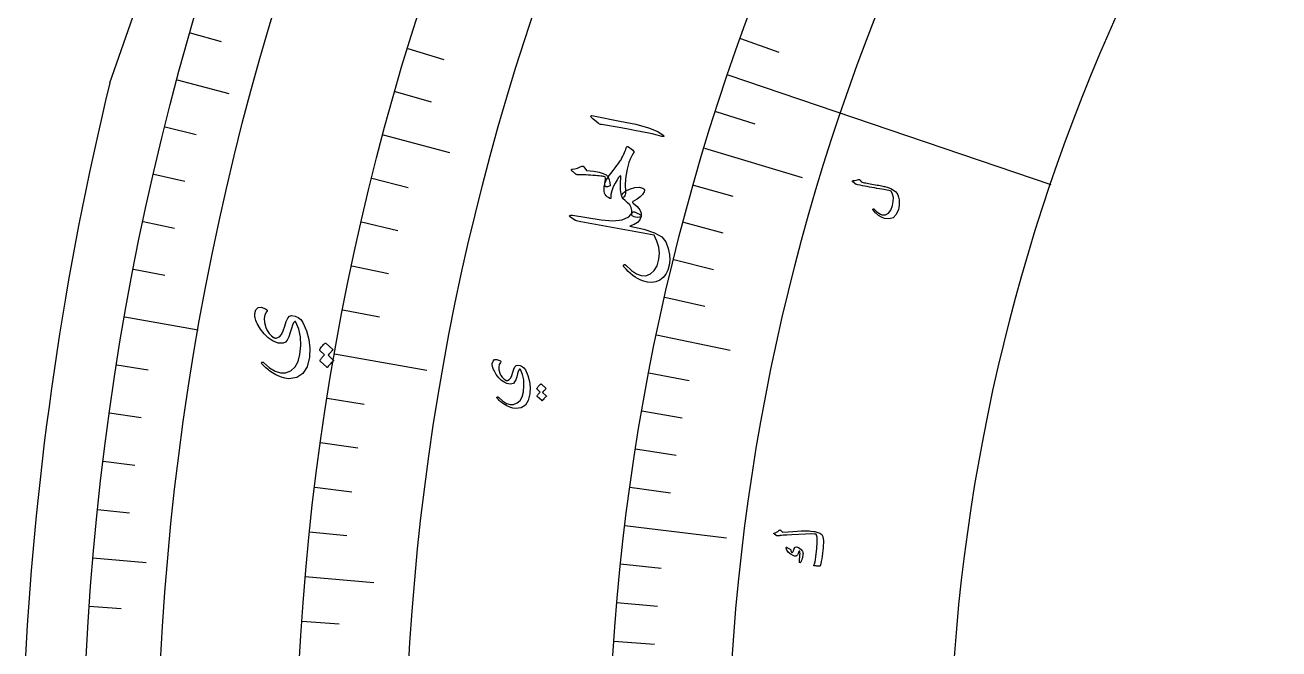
# Model space of a CAD drawing. Header units: millimetres. Extents: x -93 to 93, y -93 to 102.
# Drawn here: x -92.52 to -51.7, y 4.94 to 25.24 of the extents above; entities that cross this region are included whole.
import ezdxf

# ---------------------------------------------------------------- set-up
doc = ezdxf.new("R2010")
doc.units = ezdxf.units.MM
for name, color, linetype in [('CUT_OUTER', 1, 'Continuous'), ('ENGRAVE', 7, 'Continuous'), ('ENGRAVE_FINE', 8, 'Continuous'), ('TEXT', 5, 'Continuous')]:
    doc.layers.add(name, color=color, linetype=linetype)

msp = doc.modelspace()

# ---------------------------------------------------------------- linework, layer by layer
at = {"layer": 'CUT_OUTER'}
msp.add_lwpolyline([(-89.7564, 23.3626), (-88.3974, 27.2413), (-88.3506, 27.394)], dxfattribs=at)
msp.add_arc((10.7066, -0.9721), 103.3683, 166.383734, 176.957831, dxfattribs=at)
at = {"layer": 'ENGRAVE'}
for points in [[(-87.5612, 23.4619), (-85.8859, 23.0131)], [(-69.6408, 23.6204), (-59.129, 20.0551)], [(-80.8601, 21.6664), (-78.6978, 21.087)], [(-70.4047, 21.2353), (-67.2166, 20.2737)], [(-89.2728, 15.7412), (-86.8816, 15.3196)], [(-71.9581, 15.159), (-69.5686, 14.6556)], [(-82.4407, 14.5365), (-79.4346, 14.0065)], [(-72.9902, 8.9549), (-69.685, 8.5494)], [(-90.305, 7.9007), (-88.5773, 7.7495)], [(-83.3939, 7.296), (-81.164, 7.1009)]]:
    msp.add_lwpolyline(points, dxfattribs=at)
for radius in [90.65, 90.65, 88.2219, 83.7125, 83.7125, 80.1513, 73.5375, 73.5375, 69.6525, 62.4375, 62.4375]:
    msp.add_circle((0, 0), radius, dxfattribs=at)
at = {"layer": 'ENGRAVE_FINE'}
for points in [[(-87.1384, 24.9865), (-86.1381, 24.6997)], [(-69.2288, 24.8019), (-67.9749, 24.3527)], [(-80.0547, 24.4752), (-78.887, 24.1182)], [(-80.4696, 23.0743), (-79.2959, 22.7377)], [(-70.0328, 22.4314), (-68.7643, 22.0251)], [(-87.9573, 21.9302), (-86.9476, 21.6785)], [(-88.3266, 20.3918), (-87.3127, 20.1577)], [(-81.2259, 20.2519), (-80.0411, 19.9565)], [(-70.7564, 20.0323), (-69.4748, 19.6695)], [(-88.6691, 18.8472), (-87.6512, 18.6308)], [(-81.567, 18.8312), (-80.3772, 18.5565)], [(-71.0877, 18.8229), (-69.8001, 18.4819)], [(-71.3985, 17.6073), (-70.1053, 17.2883)], [(-88.9845, 17.2968), (-87.963, 17.0983)], [(-81.8832, 17.4048), (-80.6889, 17.1509)], [(-71.6887, 16.3858), (-70.3902, 16.089)], [(-82.1745, 15.9731), (-80.9759, 15.7401)], [(-89.5339, 14.1808), (-88.5061, 14.018)], [(-72.2067, 13.927), (-70.8988, 13.6747)], [(-82.6819, 13.0955), (-81.4759, 12.9045)], [(-72.4343, 12.6902), (-71.1222, 12.4604)], [(-89.7678, 12.616), (-88.7373, 12.4712)], [(-82.8978, 11.6505), (-81.6887, 11.4806)], [(-72.6408, 11.4491), (-71.325, 11.2417)], [(-89.9743, 11.0475), (-88.9414, 10.9206)], [(-72.8261, 10.2039), (-71.507, 10.019)], [(-83.0885, 10.202), (-81.8766, 10.0532)], [(-90.1534, 9.4755), (-89.1185, 9.3667)], [(-83.2539, 8.7503), (-82.0396, 8.6227)], [(-73.133, 7.7027), (-71.8083, 7.5632)], [(-90.4292, 6.3234), (-89.3911, 6.2508)], [(-73.2543, 6.4474), (-71.9274, 6.3307)], [(-83.5086, 5.8395), (-82.2906, 5.7543)], [(-73.3542, 5.1896), (-72.0255, 5.0956)]]:
    msp.add_lwpolyline(points, dxfattribs=at)
at = {"layer": 'TEXT'}
for points in [[(-74.0363, 22.1931), (-74.0893, 22.2452), (-74.1033, 22.2786), (-74.0786, 22.2932), (-74.0149, 22.289), (-73.1581, 22.1172), (-72.6328, 22.0094), (-72.2215, 21.8961), (-71.9238, 21.778), (-71.7397, 21.6553), (-71.7265, 21.6392), (-71.7206, 21.6266), (-71.7219, 21.6176), (-71.7305, 21.6121), (-71.7423, 21.6092), (-71.7565, 21.6089), (-71.7732, 21.6112), (-71.7924, 21.616), (-71.9396, 21.6604), (-72.0978, 21.7006), (-72.2671, 21.7367), (-72.4472, 21.7687), (-72.4941, 21.7779), (-72.621, 21.8013), (-72.8279, 21.839), (-73.115, 21.8907), (-73.7535, 21.9988), (-73.7867, 22.0068), (-73.8164, 22.0176), (-73.8425, 22.031), (-73.865, 22.0472)], [(-73.4762, 19.5973), (-73.5255, 19.6227), (-73.5681, 19.6523), (-73.604, 19.6862), (-73.6333, 19.7244), (-73.6552, 19.7741), (-73.6672, 19.8346), (-73.6693, 19.906), (-73.6615, 19.9882), (-73.6536, 20.032), (-73.6432, 20.0742), (-73.6301, 20.1148), (-73.6145, 20.1538), (-73.5968, 20.1912), (-73.5774, 20.2272), (-73.5562, 20.2618), (-73.5334, 20.295), (-73.4487, 20.4058), (-73.3733, 20.5048), (-73.3073, 20.5921), (-73.2506, 20.6677), (-73.2032, 20.732), (-73.1652, 20.7852), (-73.1365, 20.8273), (-73.1171, 20.8584), (-73.086, 20.9189), (-73.0571, 20.9777), (-73.0305, 21.0349), (-73.0062, 21.0903), (-72.9839, 21.1434), (-72.9635, 21.1932), (-72.9448, 21.2398), (-72.928, 21.2832), (-72.924, 21.2897), (-72.9171, 21.2921), (-72.9072, 21.2904), (-72.8943, 21.2846), (-72.8403, 21.2528), (-72.7904, 21.2162), (-72.7446, 21.1748), (-72.703, 21.1287), (-72.699, 21.1212), (-72.6974, 21.1131), (-72.6983, 21.1044), (-72.7017, 21.0949), (-72.7277, 21.048), (-72.752, 21.0026), (-72.7747, 20.9588), (-72.7958, 20.9166), (-72.8149, 20.8761), (-72.8318, 20.8376), (-72.8465, 20.8009), (-72.8591, 20.7662), (-72.922, 20.554), (-72.9619, 20.3228), (-72.9785, 20.073), (-72.9718, 19.8047), (-72.9718, 19.7587), (-72.9787, 19.7182), (-72.9922, 19.6832), (-73.0126, 19.6538), (-73.0353, 19.6341), (-73.0561, 19.6287), (-73.0749, 19.6374), (-73.0917, 19.6603), (-73.1157, 19.7426), (-73.1294, 19.8779), (-73.1325, 20.0664), (-73.1245, 20.308), (-73.1254, 20.3179), (-73.1271, 20.3253), (-73.1294, 20.3301), (-73.1325, 20.3324), (-73.1569, 20.3198), (-73.1952, 20.2757), (-73.2471, 20.2003), (-73.3126, 20.0933), (-73.3769, 19.9701), (-73.4206, 19.8487), (-73.4439, 19.7292), (-73.4467, 19.6116), (-73.4471, 19.6006), (-73.4521, 19.5945), (-73.4618, 19.5934), (-73.4762, 19.5973)], [(-74.653, 20.4418), (-74.6659, 20.4526), (-74.6778, 20.4623), (-74.6885, 20.471), (-74.6981, 20.4787), (-74.7064, 20.4854), (-74.7132, 20.4909), (-74.7184, 20.4953), (-74.7222, 20.4985), (-74.7281, 20.5063), (-74.7316, 20.5143), (-74.7328, 20.5227), (-74.7316, 20.5313), (-74.7283, 20.5391), (-74.7232, 20.5451), (-74.7163, 20.5491), (-74.7077, 20.5512), (-74.62, 20.5638), (-74.5385, 20.5838), (-74.4633, 20.611), (-74.3943, 20.6455), (-74.377, 20.6521), (-74.3605, 20.6512), (-74.3445, 20.643), (-74.3293, 20.6275), (-74.2371, 20.508), (-74.005, 20.4814), (-73.8296, 20.4512), (-73.6942, 20.413), (-73.5987, 20.3668), (-73.5432, 20.3126), (-73.5212, 20.2664), (-73.5016, 20.1999), (-73.4841, 20.1132), (-73.4689, 20.0063), (-73.5551, 19.9727), (-73.6122, 19.9766), (-73.6403, 20.0181), (-73.6392, 20.0973), (-73.6316, 20.1554), (-73.6272, 20.2084), (-73.626, 20.2562), (-73.6281, 20.2988), (-73.6432, 20.3038), (-73.6654, 20.3087), (-73.6949, 20.3134), (-73.7315, 20.318), (-73.7754, 20.3228), (-73.8268, 20.328), (-73.8857, 20.3336), (-73.952, 20.3396), (-74.0338, 20.3472), (-74.1106, 20.3537), (-74.1825, 20.359), (-74.2493, 20.3632), (-74.3115, 20.366), (-74.3692, 20.3674), (-74.4225, 20.3673), (-74.4714, 20.3658), (-74.5101, 20.3655), (-74.5407, 20.3678), (-74.5634, 20.3726), (-74.5779, 20.3798), (-74.5902, 20.3914), (-74.6068, 20.4056), (-74.6277, 20.4224), (-74.653, 20.4418)], [(-65.5757, 20.1372), (-65.5808, 20.1426), (-65.5837, 20.1485), (-65.5846, 20.1549), (-65.5835, 20.1618), (-65.5803, 20.1681), (-65.5752, 20.1726), (-65.5682, 20.1755), (-65.5593, 20.1766), (-65.5077, 20.1814), (-65.4619, 20.1894), (-65.422, 20.2005), (-65.3879, 20.2148), (-65.3761, 20.2185), (-65.3643, 20.2169), (-65.3525, 20.2101), (-65.3407, 20.198), (-65.3353, 20.1909), (-65.3302, 20.1842), (-65.3252, 20.1778), (-65.3203, 20.1717), (-65.3158, 20.166), (-65.3117, 20.1608), (-65.308, 20.1559), (-65.3047, 20.1514), (-65.2987, 20.1437), (-65.2906, 20.1371), (-65.2806, 20.1315), (-65.2686, 20.127), (-65.2333, 20.1187), (-65.1948, 20.1103), (-65.1528, 20.1016), (-65.1075, 20.0928), (-65.0589, 20.0836), (-65.0071, 20.0739), (-64.9519, 20.0638), (-64.8935, 20.0531), (-64.835, 20.0434), (-64.7801, 20.0338), (-64.7288, 20.0243), (-64.6812, 20.015), (-64.6371, 20.0059), (-64.5963, 19.9972), (-64.5588, 19.9888), (-64.5246, 19.9807), (-64.4246, 19.9527), (-64.3332, 19.9155), (-64.2504, 19.8693), (-64.176, 19.814), (-64.1358, 19.7702), (-64.1042, 19.7119), (-64.081, 19.6392), (-64.0663, 19.5521), (-64.0599, 19.4607), (-64.0611, 19.3771), (-64.0699, 19.3013), (-64.0865, 19.2332), (-64.1598, 19.0724), (-64.2593, 18.9709), (-64.3852, 18.929), (-64.5376, 18.9466), (-64.6431, 18.9871), (-64.7406, 19.0466), (-64.83, 19.125), (-64.9114, 19.2225), (-64.9157, 19.2294), (-64.9177, 19.2358), (-64.9174, 19.2419), (-64.9148, 19.2476), (-64.9106, 19.2531), (-64.906, 19.257), (-64.9012, 19.2591), (-64.896, 19.2595), (-64.8888, 19.2587), (-64.8822, 19.2565), (-64.8764, 19.2528), (-64.8712, 19.2477), (-64.7953, 19.1752), (-64.7285, 19.1209), (-64.6706, 19.0849), (-64.6219, 19.0671), (-64.505, 19.0689), (-64.4089, 19.1187), (-64.3336, 19.2166), (-64.2788, 19.3626), (-64.2528, 19.5013), (-64.2519, 19.6256), (-64.2762, 19.7358), (-64.3257, 19.8319), (-64.3611, 19.841), (-64.4026, 19.8509), (-64.4504, 19.8615), (-64.5044, 19.8727), (-64.5647, 19.8845), (-64.6316, 19.8968), (-64.7051, 19.9096), (-64.785, 19.9229), (-64.8673, 19.9375), (-64.9481, 19.9522), (-65.0276, 19.9669), (-65.1056, 19.9818), (-65.1822, 19.9969), (-65.2574, 20.0123), (-65.3311, 20.0282), (-65.4032, 20.0443), (-65.4736, 20.057), (-65.4812, 20.0598), (-65.4881, 20.0631), (-65.4943, 20.0671), (-65.4997, 20.0717)], [(-73.0974, 19.6803), (-73.0806, 19.7255), (-73.0518, 19.7674), (-73.011, 19.8061), (-72.9581, 19.8415), (-72.8083, 19.9151), (-72.6658, 19.9546), (-72.5308, 19.9601), (-72.4033, 19.9319), (-72.3695, 19.9132), (-72.3519, 19.8876), (-72.3505, 19.855), (-72.3653, 19.8154), (-72.4201, 19.726), (-72.4962, 19.6454), (-72.5938, 19.5737), (-72.7127, 19.5108), (-72.7364, 19.4961), (-72.7451, 19.4792), (-72.7387, 19.4601), (-72.7173, 19.4388), (-72.59, 19.3331), (-72.5046, 19.2269), (-72.461, 19.1201), (-72.4592, 19.0127), (-72.4649, 19.0033), (-72.4766, 18.9954), (-72.4943, 18.9892), (-72.518, 18.9845), (-72.5853, 18.9816), (-72.6441, 18.9865), (-72.6944, 18.9992), (-72.7363, 19.0197), (-72.7511, 19.0332), (-72.7614, 19.05), (-72.7671, 19.0702), (-72.7683, 19.0938), (-72.7677, 19.2031), (-72.7901, 19.2998), (-72.8355, 19.384), (-72.9039, 19.4556), (-72.984, 19.525), (-73.0429, 19.5856), (-73.0807, 19.6373), (-73.0974, 19.6803)], [(-73.764, 18.9038), (-73.3784, 18.8705), (-73.079, 18.9013), (-72.8654, 18.9961), (-72.7375, 19.1552), (-72.7173, 19.1622), (-72.6819, 19.157), (-72.6314, 19.1396), (-72.5658, 19.11), (-72.5147, 19.0842), (-72.4798, 19.06), (-72.461, 19.0373), (-72.4583, 19.0161), (-72.5059, 18.9044), (-72.5843, 18.8143), (-72.6938, 18.7456), (-72.8342, 18.6984), (-72.3739, 18.5995), (-72.025, 18.4807), (-71.7872, 18.3427), (-71.6605, 18.1855), (-71.5837, 17.9683), (-71.5391, 17.7687), (-71.5268, 17.5865), (-71.5469, 17.4213), (-71.5946, 17.2631), (-71.662, 17.1296), (-71.7493, 17.0206), (-71.8566, 16.9362), (-71.9795, 16.8807), (-72.1138, 16.8583), (-72.2593, 16.8693), (-72.4162, 16.9138), (-72.4974, 16.9486), (-72.5772, 16.9896), (-72.6555, 17.0368), (-72.7323, 17.0903), (-72.8075, 17.1503), (-72.8812, 17.217), (-72.9532, 17.2905), (-73.0236, 17.3707), (-73.0305, 17.3819), (-73.0346, 17.3933), (-73.0359, 17.4049), (-73.0345, 17.4168), (-73.0309, 17.4262), (-73.025, 17.4336), (-73.0168, 17.4391), (-73.0064, 17.4427), (-72.9946, 17.4433), (-72.9825, 17.4397), (-72.9699, 17.432), (-72.957, 17.4201), (-72.7801, 17.2539), (-72.6133, 17.1425), (-72.4568, 17.0856), (-72.3109, 17.0828), (-72.156, 17.1386), (-72.0337, 17.247), (-71.9435, 17.408), (-71.8853, 17.6218), (-71.8694, 17.8199), (-71.8901, 18.0156), (-71.9476, 18.2093), (-72.0417, 18.4011), (-74.4238, 18.8309), (-74.4806, 18.8413), (-74.5281, 18.8526), (-74.5663, 18.8648), (-74.595, 18.8779), (-74.7846, 18.997), (-74.7958, 19.0269), (-74.785, 19.0457), (-74.7524, 19.0533), (-74.6979, 19.0497)], [(-84.6523, 15.9111), (-84.7078, 15.8109), (-84.7314, 15.692), (-84.723, 15.5544), (-84.6825, 15.3982), (-84.6354, 15.2954), (-84.573, 15.2057), (-84.4955, 15.1291), (-84.4029, 15.0656), (-84.3836, 15.0575), (-84.3627, 15.0534), (-84.3402, 15.0532), (-84.3162, 15.0569), (-84.2365, 15.0965), (-84.1678, 15.1743), (-84.1099, 15.2903), (-84.0626, 15.4445), (-84.0172, 15.597), (-83.966, 15.7042), (-83.9091, 15.7663), (-83.8466, 15.7833), (-83.7261, 15.7638), (-83.6238, 15.7203), (-83.5396, 15.6529), (-83.4733, 15.5616), (-83.3511, 15.2889), (-83.2748, 15.0091), (-83.2444, 14.7219), (-83.2597, 14.4269), (-83.336, 14.1152), (-83.4721, 13.895), (-83.6687, 13.7662), (-83.9263, 13.7288), (-84.0615, 13.7463), (-84.2043, 13.7895), (-84.3547, 13.8584), (-84.5126, 13.9532), (-84.5557, 13.9843), (-84.5971, 14.0158), (-84.6367, 14.0477), (-84.6746, 14.0799), (-84.7108, 14.1128), (-84.7456, 14.1464), (-84.779, 14.181), (-84.811, 14.2164), (-84.8236, 14.2346), (-84.8275, 14.2497), (-84.8225, 14.2616), (-84.8087, 14.2703), (-84.7929, 14.2738), (-84.7778, 14.2728), (-84.7635, 14.2672), (-84.75, 14.2571), (-84.5543, 14.0849), (-84.3706, 13.972), (-84.1992, 13.9179), (-84.0401, 13.9223), (-83.8618, 13.9914), (-83.7237, 14.1129), (-83.6255, 14.287), (-83.5669, 14.5137), (-83.5389, 14.8124), (-83.5525, 15.0885), (-83.608, 15.3425), (-83.7055, 15.5745), (-83.7147, 15.5891), (-83.7253, 15.5959), (-83.7374, 15.595), (-83.7509, 15.5863), (-83.7804, 15.5465), (-83.8125, 15.4737), (-83.8473, 15.3681), (-83.8844, 15.2295), (-83.928, 15.0895), (-83.9809, 14.9861), (-84.0432, 14.9193), (-84.1152, 14.8892), (-84.1945, 14.8834), (-84.275, 14.8921), (-84.3568, 14.9155), (-84.4398, 14.9535), (-84.5977, 15.0573), (-84.7367, 15.1874), (-84.8569, 15.3439), (-84.958, 15.527), (-84.9811, 15.575), (-85.0002, 15.6211), (-85.0155, 15.6652), (-85.0268, 15.7073), (-85.0345, 15.7473), (-85.0388, 15.7849), (-85.0397, 15.8202), (-85.0371, 15.8531), (-85.0018, 15.9772), (-84.9324, 16.0442), (-84.8291, 16.0542), (-84.692, 16.0074), (-84.6569, 15.9849), (-84.6386, 15.9614), (-84.637, 15.9368), (-84.6523, 15.9111)], [(-82.9219, 14.6513), (-82.9253, 14.6561), (-82.9268, 14.6622), (-82.9263, 14.6696), (-82.9239, 14.6784), (-82.9062, 14.708), (-82.8873, 14.7364), (-82.8674, 14.7636), (-82.8465, 14.7895), (-82.8242, 14.8143), (-82.8004, 14.8383), (-82.7751, 14.8613), (-82.7482, 14.8834), (-82.7405, 14.8872), (-82.7329, 14.8881), (-82.7254, 14.8861), (-82.718, 14.8813), (-82.4956, 14.6821), (-82.4931, 14.6773), (-82.4942, 14.6711), (-82.4989, 14.6634), (-82.5073, 14.6543), (-82.5146, 14.6484), (-82.525, 14.6384), (-82.5384, 14.6244), (-82.5549, 14.6064), (-82.5746, 14.5842), (-82.5978, 14.5576), (-82.6246, 14.5266), (-82.6549, 14.4913), (-82.482, 14.3352), (-82.477, 14.3285), (-82.4768, 14.321), (-82.4814, 14.3127), (-82.4908, 14.3036), (-82.499, 14.2957), (-82.5113, 14.2832), (-82.5279, 14.266), (-82.5486, 14.2441), (-82.5736, 14.2171), (-82.6029, 14.1847), (-82.6365, 14.1468), (-82.6745, 14.1034), (-82.6803, 14.0992), (-82.6856, 14.0978), (-82.6904, 14.0992), (-82.6948, 14.1035), (-82.9081, 14.3028), (-82.9116, 14.3075), (-82.9131, 14.3136), (-82.9126, 14.321), (-82.9103, 14.3298), (-82.8966, 14.3553), (-82.8817, 14.3797), (-82.8654, 14.4031), (-82.8479, 14.4254), (-82.8292, 14.4466), (-82.8097, 14.4669), (-82.7892, 14.4862), (-82.7679, 14.5045)], [(-77.0418, 14.2608), (-77.0798, 14.1919), (-77.0958, 14.1102), (-77.0899, 14.0157), (-77.0619, 13.9085), (-77.0294, 13.8379), (-76.9864, 13.7762), (-76.9331, 13.7237), (-76.8694, 13.6801), (-76.8561, 13.6745), (-76.8417, 13.6716), (-76.8263, 13.6715), (-76.8098, 13.6741), (-76.755, 13.7014), (-76.7078, 13.7549), (-76.6681, 13.8348), (-76.6357, 13.941), (-76.6047, 14.0459), (-76.5696, 14.1198), (-76.5306, 14.1627), (-76.4877, 14.1745), (-76.4048, 14.1614), (-76.3344, 14.1316), (-76.2764, 14.0853), (-76.2307, 14.0226), (-76.1464, 13.8348), (-76.0938, 13.6419), (-76.0729, 13.4438), (-76.0836, 13.2403), (-76.1365, 13.0252), (-76.2304, 12.8735), (-76.3659, 12.7849), (-76.5431, 12.7596), (-76.6359, 12.7719), (-76.734, 12.8019), (-76.8373, 12.8496), (-76.9457, 12.9151), (-76.9753, 12.9366), (-77.0037, 12.9584), (-77.0308, 12.9803), (-77.0568, 13.0026), (-77.0817, 13.0252), (-77.1056, 13.0484), (-77.1285, 13.0722), (-77.1504, 13.0965), (-77.1591, 13.1091), (-77.1617, 13.1195), (-77.1582, 13.1276), (-77.1488, 13.1336), (-77.1379, 13.136), (-77.1275, 13.1353), (-77.1177, 13.1314), (-77.1084, 13.1244), (-76.9741, 13.0058), (-76.848, 12.9278), (-76.7303, 12.8903), (-76.6209, 12.8931), (-76.4982, 12.9404), (-76.403, 13.024), (-76.3352, 13.1439), (-76.2947, 13.3002), (-76.2753, 13.5061), (-76.2847, 13.6964), (-76.323, 13.8714), (-76.3903, 14.031), (-76.3967, 14.041), (-76.404, 14.0457), (-76.4123, 14.0451), (-76.4216, 14.0391), (-76.4418, 14.0116), (-76.4638, 13.9614), (-76.4876, 13.8886), (-76.513, 13.7932), (-76.5429, 13.6967), (-76.5792, 13.6255), (-76.6221, 13.5795), (-76.6716, 13.5588), (-76.7261, 13.5548), (-76.7815, 13.5608), (-76.8377, 13.5768), (-76.8947, 13.6029), (-77.0033, 13.6743), (-77.099, 13.7636), (-77.1817, 13.8711), (-77.2514, 13.9967), (-77.2673, 14.0296), (-77.2805, 14.0612), (-77.2911, 14.0915), (-77.2989, 14.1204), (-77.3043, 14.1478), (-77.3073, 14.1736), (-77.308, 14.1978), (-77.3063, 14.2204), (-77.2823, 14.3056), (-77.2347, 14.3517), (-77.1637, 14.3588), (-77.0693, 14.3269), (-77.0451, 14.3115), (-77.0325, 14.2954), (-77.0314, 14.2785), (-77.0418, 14.2608)], [(-75.8512, 13.3953), (-75.8535, 13.3986), (-75.8545, 13.4028), (-75.8542, 13.4079), (-75.8525, 13.414), (-75.8403, 13.4344), (-75.8274, 13.4541), (-75.8137, 13.4728), (-75.7992, 13.4908), (-75.7839, 13.508), (-75.7676, 13.5245), (-75.7501, 13.5404), (-75.7316, 13.5557), (-75.7264, 13.5584), (-75.7211, 13.559), (-75.716, 13.5577), (-75.7109, 13.5543), (-75.558, 13.4169), (-75.5563, 13.4136), (-75.557, 13.4093), (-75.5603, 13.404), (-75.5661, 13.3977), (-75.5711, 13.3936), (-75.5783, 13.3867), (-75.5875, 13.377), (-75.5988, 13.3645), (-75.6124, 13.3491), (-75.6284, 13.3307), (-75.6468, 13.3093), (-75.6677, 13.2849), (-75.5489, 13.177), (-75.5455, 13.1724), (-75.5454, 13.1672), (-75.5486, 13.1615), (-75.555, 13.1552), (-75.5607, 13.1497), (-75.5692, 13.141), (-75.5806, 13.1291), (-75.5949, 13.114), (-75.6121, 13.0954), (-75.6323, 13.073), (-75.6555, 13.0468), (-75.6816, 13.0167), (-75.6856, 13.0138), (-75.6893, 13.0129), (-75.6926, 13.0139), (-75.6956, 13.0168), (-75.842, 13.1546), (-75.8443, 13.1579), (-75.8454, 13.1621), (-75.8451, 13.1672), (-75.8434, 13.1732), (-75.834, 13.1908), (-75.8237, 13.2077), (-75.8125, 13.2239), (-75.8004, 13.2393), (-75.7876, 13.254), (-75.7741, 13.268), (-75.7601, 13.2813), (-75.7454, 13.2939)], [(-68.123, 8.7082), (-68.0993, 8.7172), (-68.0767, 8.7269), (-68.0552, 8.7373), (-68.0347, 8.7483), (-68.0154, 8.7602), (-67.9971, 8.7729), (-67.9798, 8.7866), (-67.9637, 8.8013), (-67.9549, 8.8066), (-67.9455, 8.8075), (-67.9353, 8.804), (-67.9243, 8.7962), (-67.867, 8.7503), (-67.8608, 8.7457), (-67.8554, 8.7424), (-67.851, 8.7402), (-67.8474, 8.7392), (-67.675, 8.752), (-67.5193, 8.7623), (-67.3804, 8.7702), (-67.2582, 8.7756), (-67.153, 8.7785), (-67.0648, 8.7789), (-66.9937, 8.7767), (-66.9396, 8.772), (-66.8381, 8.7587), (-66.8062, 8.7526), (-66.7743, 8.7451), (-66.7425, 8.7359), (-66.7108, 8.7252), (-66.6792, 8.7128), (-66.6477, 8.6986), (-66.6163, 8.6825), (-66.5849, 8.6647), (-66.5439, 8.5962), (-66.5282, 8.4551), (-66.5372, 8.2414), (-66.5704, 7.955), (-66.5841, 7.8659), (-66.599, 7.7837), (-66.6151, 7.7085), (-66.6325, 7.6402), (-66.6359, 7.6342), (-66.6405, 7.6301), (-66.6461, 7.628), (-66.6528, 7.6279), (-66.6848, 7.6296), (-66.7139, 7.6314), (-66.7401, 7.6333), (-66.7634, 7.6353), (-66.784, 7.6373), (-66.8023, 7.6395), (-66.8182, 7.6417), (-66.8317, 7.6441), (-66.8393, 7.6459), (-66.8433, 7.6491), (-66.8437, 7.6538), (-66.8405, 7.6598), (-66.8202, 7.7065), (-66.8023, 7.7676), (-66.7865, 7.8431), (-66.7728, 7.933), (-66.7404, 8.2025), (-66.727, 8.4148), (-66.7332, 8.5701), (-66.7593, 8.6684), (-66.8223, 8.6765), (-66.9386, 8.6785), (-67.108, 8.6745), (-67.3306, 8.6642), (-67.5537, 8.6518), (-67.7225, 8.6416), (-67.8371, 8.6336), (-67.8974, 8.6281), (-67.914, 8.6261), (-67.9295, 8.6241), (-67.9439, 8.6224), (-67.9573, 8.6207), (-67.9695, 8.6192), (-67.9803, 8.6178), (-67.9898, 8.6164), (-67.998, 8.6152), (-68.0157, 8.6137), (-68.0322, 8.6152), (-68.0476, 8.6199), (-68.0617, 8.6275), (-68.1354, 8.6776), (-68.1403, 8.6816), (-68.1433, 8.6856), (-68.1445, 8.6896), (-68.1438, 8.6937), (-68.1405, 8.6984), (-68.1359, 8.7024), (-68.1301, 8.7056), (-68.123, 8.7082)], [(-67.7447, 8.2315), (-67.7437, 8.2354), (-67.7417, 8.2386), (-67.7387, 8.2412), (-67.7348, 8.2431), (-67.7315, 8.2435), (-67.728, 8.2433), (-67.7242, 8.2426), (-67.7203, 8.2413), (-67.6158, 8.184), (-67.6053, 8.1773), (-67.5974, 8.1706), (-67.5921, 8.164), (-67.5895, 8.1574), (-67.5853, 8.1302), (-67.5783, 8.1067), (-67.5684, 8.0868), (-67.5558, 8.0706), (-67.5486, 8.0668), (-67.5401, 8.0698), (-67.5303, 8.0795), (-67.5191, 8.0959), (-67.5137, 8.1071), (-67.5084, 8.1188), (-67.5034, 8.1308), (-67.4987, 8.1433), (-67.4941, 8.1563), (-67.4896, 8.17), (-67.4854, 8.1844), (-67.4813, 8.1995), (-67.453, 8.2499), (-67.4059, 8.2613), (-67.3402, 8.234), (-67.2558, 8.1679), (-67.2315, 8.142), (-67.213, 8.1173), (-67.2005, 8.0939), (-67.1938, 8.0717), (-67.1918, 8.0479), (-67.1937, 8.0157), (-67.1994, 7.975), (-67.2091, 7.9257), (-67.2145, 7.9006), (-67.2206, 7.8769), (-67.2273, 7.8546), (-67.2346, 7.8337), (-67.2421, 7.8142), (-67.2495, 7.7959), (-67.2567, 7.7789), (-67.2638, 7.7632), (-67.2705, 7.7538), (-67.2777, 7.7474), (-67.2853, 7.7439), (-67.2934, 7.7434), (-67.3014, 7.7457), (-67.3068, 7.7502), (-67.3096, 7.7572), (-67.3097, 7.7664), (-67.3083, 7.7957), (-67.3061, 7.8289), (-67.3032, 7.8659), (-67.2996, 7.9068), (-67.2929, 7.9832), (-67.2903, 8.0431), (-67.2921, 8.0866), (-67.2981, 8.1138), (-67.3002, 8.1175), (-67.3032, 8.1197), (-67.3072, 8.1205), (-67.3121, 8.1197), (-67.3153, 8.1183), (-67.3185, 8.1152), (-67.3215, 8.1106), (-67.3245, 8.1043), (-67.3463, 8.0456), (-67.3566, 8.0211), (-67.3685, 8.0006), (-67.382, 7.9839), (-67.3972, 7.9712), (-67.4145, 7.9609), (-67.4316, 7.9557), (-67.4488, 7.9554), (-67.4658, 7.9602), (-67.5785, 8.0123), (-67.6625, 8.0748), (-67.7179, 8.1479), (-67.7447, 8.2315)]]:
    msp.add_lwpolyline(points, close=True, dxfattribs=at)

doc.saveas('drawing.dxf')
